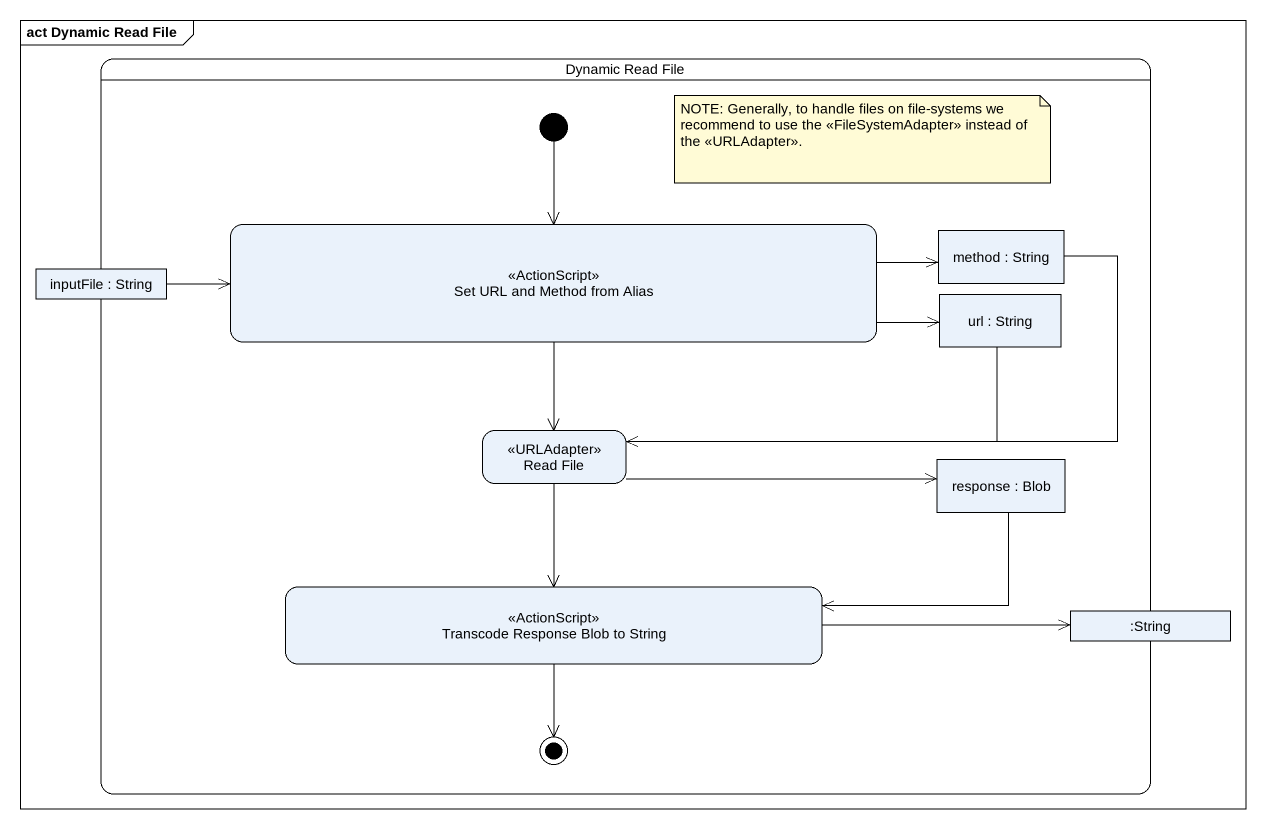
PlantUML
@startuml
mainframe act Dynamic Read File
hide empty description
state "Dynamic Read File" as Dynamic_Read_File {
  state "Set URL and Method from Alias" as Set_URL_and_Method_from <<ActionScript>>
  state "method : String" as method <<object>>
  state "inputFile : String" as inputFile <<object>>
  state "url : String" as url <<object>>
  state "Read File" as Read_File <<URLAdapter>>
  state "response : Blob" as response <<object>>
  state "Transcode Response Blob to String" as Transcode_Response_Blob_to <<ActionScript>>
  state ":String" as String <<object>>
  [*] --> Set_URL_and_Method_from
  Transcode_Response_Blob_to --> [*]
}
Set_URL_and_Method_from -right-> method
Set_URL_and_Method_from -right-> url
Set_URL_and_Method_from --> Read_File
method -left-> Read_File
inputFile -right-> Set_URL_and_Method_from
url -left-> Read_File
Read_File -right-> response
Read_File --> Transcode_Response_Blob_to
response -left-> Transcode_Response_Blob_to
Transcode_Response_Blob_to -right-> String
note as N1
  NOTE: Generally, to handle files on file-systems we recommend to use the <<FileSystemAdapter>> instead of the <<URLAdapter>>.
end note
@enduml
